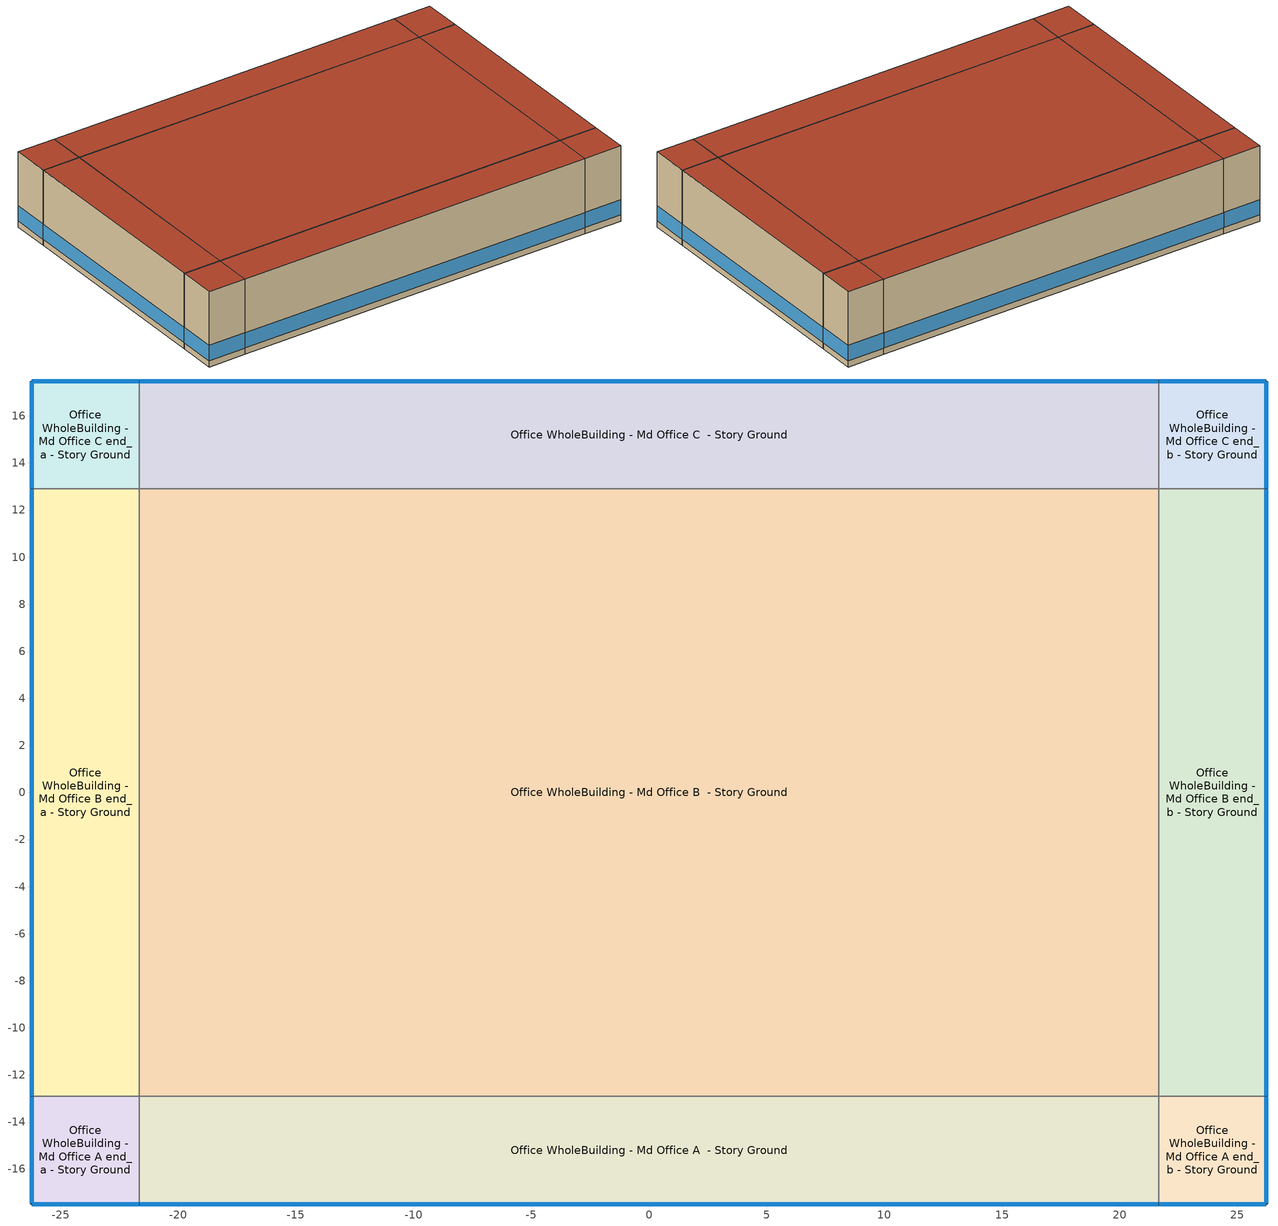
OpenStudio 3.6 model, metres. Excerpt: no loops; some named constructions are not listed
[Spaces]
Office WholeBuilding - Md Office A end_a - Story Ground
 floor ground (Foundation F 075 Perim 914 Area 209): -26.22,-17.48 -26.22,-12.91 -21.65,-12.91 -21.65,-17.48 z0
 wall outside: -26.22,-12.91 -26.22,-17.48 -21.65,-17.48 z0:9.14
 wall to Office WholeBuilding - Md Office B end_a - Story Ground: -21.65,-12.91 -26.22,-12.91 z0:9.14
 wall to Office WholeBuilding - Md Office A  - Story Ground: -21.65,-17.48 -21.65,-12.91 z0:9.14
 window: -26.22,-12.94 -26.22,-17.46 / -26.2,-17.48 -21.68,-17.48 z0.76:2.61
 roof outside: -21.65,-17.48 -21.65,-12.91 -26.22,-12.91 -26.22,-17.48 z9.14
Office WholeBuilding - Md Office B end_a - Story Ground
 floor ground (Foundation F 075 Perim 2582 Area 11806): -26.22,-12.91 -26.22,12.91 -21.65,12.91 -21.65,-12.91 z0
 wall outside: -26.22,12.91 -26.22,-12.91 z0:9.14
 wall to Office WholeBuilding - Md Office C end_a - Story Ground: -21.65,12.91 -26.22,12.91 z0:9.14
 wall to Office WholeBuilding - Md Office B  - Story Ground: -21.65,-12.91 -21.65,12.91 z0:9.14
 window: -26.22,12.89 -26.22,-12.89 z0.76:2.59
 roof outside: -21.65,-12.91 -21.65,12.91 -26.22,12.91 -26.22,-12.91 z9.14
Office WholeBuilding - Md Office C end_a - Story Ground
 floor ground (Foundation F 075 Perim 914 Area 209): -26.22,12.91 -26.22,17.48 -21.65,17.48 -21.65,12.91 z0
 wall outside: -21.65,17.48 -26.22,17.48 -26.22,12.91 z0:9.14
 wall to Office WholeBuilding - Md Office C  - Story Ground: -21.65,12.91 -21.65,17.48 z0:9.14
 window: -26.22,17.46 -26.22,12.94 / -21.68,17.48 -26.2,17.48 z0.76:2.61
 roof outside: -21.65,12.91 -21.65,17.48 -26.22,17.48 -26.22,12.91 z9.14
Office WholeBuilding - Md Office A  - Story Ground
 floor ground (Foundation F 075 Perim 433 Area 19799): -21.65,-17.48 -21.65,-12.91 21.65,-12.91 21.65,-17.48 z0
 wall outside: -21.65,-17.48 21.65,-17.48 z0:9.14
 wall to Office WholeBuilding - Md Office B  - Story Ground: 21.65,-12.91 -21.65,-12.91 z0:9.14
 wall to Office WholeBuilding - Md Office A end_b - Story Ground: 21.65,-17.48 21.65,-12.91 z0:9.14
 window: -21.63,-17.48 21.63,-17.48 z0.76:2.59
 roof outside: 21.65,-17.48 21.65,-12.91 -21.65,-12.91 -21.65,-17.48 z9.14
Office WholeBuilding - Md Office B  - Story Ground
 floor ground (Foundation F 075 Perim 0 Area 11182): -21.65,-12.91 -21.65,12.91 21.65,12.91 21.65,-12.91 z0
 wall to Office WholeBuilding - Md Office C  - Story Ground: 21.65,12.91 -21.65,12.91 z0:9.14
 wall to Office WholeBuilding - Md Office B end_b - Story Ground: 21.65,-12.91 21.65,12.91 z0:9.14
 roof outside: 21.65,-12.91 21.65,12.91 -21.65,12.91 -21.65,-12.91 z9.14
Office WholeBuilding - Md Office C  - Story Ground
 floor ground (Foundation F 075 Perim 433 Area 19799): -21.65,12.91 -21.65,17.48 21.65,17.48 21.65,12.91 z0
 wall outside: 21.65,17.48 -21.65,17.48 z0:9.14
 wall to Office WholeBuilding - Md Office C end_b - Story Ground: 21.65,12.91 21.65,17.48 z0:9.14
 window: 21.63,17.48 -21.63,17.48 z0.76:2.59
 roof outside: 21.65,12.91 21.65,17.48 -21.65,17.48 -21.65,12.91 z9.14
Office WholeBuilding - Md Office A end_b - Story Ground
 floor ground (Foundation F 075 Perim 914 Area 209): 21.65,-17.48 21.65,-12.91 26.22,-12.91 26.22,-17.48 z0
 wall outside: 21.65,-17.48 26.22,-17.48 26.22,-12.91 z0:9.14
 wall to Office WholeBuilding - Md Office B end_b - Story Ground: 26.22,-12.91 21.65,-12.91 z0:9.14
 window: 21.68,-17.48 26.2,-17.48 / 26.22,-17.46 26.22,-12.94 z0.76:2.61
 roof outside: 26.22,-17.48 26.22,-12.91 21.65,-12.91 21.65,-17.48 z9.14
Office WholeBuilding - Md Office B end_b - Story Ground
 floor ground (Foundation F 075 Perim 2582 Area 11806): 21.65,-12.91 21.65,12.91 26.22,12.91 26.22,-12.91 z0
 wall outside: 26.22,-12.91 26.22,12.91 z0:9.14
 wall to Office WholeBuilding - Md Office C end_b - Story Ground: 26.22,12.91 21.65,12.91 z0:9.14
 window: 26.22,-12.89 26.22,12.89 z0.76:2.59
 roof outside: 26.22,-12.91 26.22,12.91 21.65,12.91 21.65,-12.91 z9.14
Office WholeBuilding - Md Office C end_b - Story Ground
 floor ground (Foundation F 075 Perim 914 Area 209): 21.65,12.91 21.65,17.48 26.22,17.48 26.22,12.91 z0
 wall outside: 26.22,12.91 26.22,17.48 21.65,17.48 z0:9.14
 window: 26.22,12.94 26.22,17.46 / 26.2,17.48 21.68,17.48 z0.76:2.61
 roof outside: 26.22,12.91 26.22,17.48 21.65,17.48 21.65,12.91 z9.14
[Schedule:Day]
Clothing Schedule Summer Clothes: 24, 0, 0.5
OfficeMedium BLDG_EQUIP_SCH_2013 Sat Day: Yes, 5, 0, 0.230755, 5, 10, 0.243295, 5, 20, 0.255835, 5, 30, 0.268375, 5, 40, 0.280915, 5, 50, 0.293455, 6, 0, 0.305995, 6, 10, 0.318535, 6, 20, 0.331075, 6, 30, 0.343615, 6, 40, 0.356155, 6, 50, 0.368695, 7, 0, 0.381235, 7, 10, 0.389177, 7, 20, 0.39712, 7, 30, 0.405062, 7, 40, 0.413004, 7, 50, 0.420947, 8, 0, 0.428889, 8, 10, 0.436832, 8, 20, 0.444774, 8, 30, 0.452716, 8, 39, 0.460659, 8, 49, 0.468601, 8, 59, 0.476543, 9, 0, 0.476543, 10, 0, 0.476543, 10, 9, 0.470587, 10, 19, 0.46463, 10, 29, 0.458673, 10, 39, 0.452716, 10, 49, 0.44676, 10, 59, 0.440803, 11, 9, 0.434846, 11, 19, 0.428889, 11, 29, 0.422932, 11, 39, 0.416976, 11, 49, 0.411019, 11, 59, 0.405062, 12, 9, 0.399105, 12, 19, 0.393148, 12, 29, 0.387192, 12, 39, 0.381235, 12, 49, 0.375278, 12, 59, 0.369321, 13, 9, 0.363364, 13, 19, 0.357408, 13, 29, 0.351451, 13, 39, 0.345494, 13, 49, 0.339537, 13, 59, 0.33358, 14, 0, 0.33358, 16, 0, 0.33358, 16, 10, 0.329609, 16, 20, 0.325638, 16, 30, 0.321667, 16, 40, 0.317696, 16, 50, 0.313724, 17, 0, 0.309753, 17, 10, 0.305782, 17, 20, 0.301811, 17, 30, 0.29784, 17, 40, 0.293868, 17, 50, 0.289897, 18, 0, 0.285926, 18, 10, 0.281329, 18, 20, 0.276731, 18, 30, 0.272133, 18, 40, 0.267536, 18, 50, 0.262938, 19, 0, 0.258341, 19, 10, 0.253743, 19, 20, 0.249146, 19, 30, 0.244548, 19, 40, 0.239951, 19, 50, 0.235353, 20, 0, 0.230755, 24, 0, 0.230755
OfficeMedium BLDG_EQUIP_SCH_2013 Sun Day: Yes, 6, 0, 0.230755, 18, 0, 0.288107, 24, 0, 0.230755
OfficeMedium INFIL_SCH_PNNL SmrDsn|Wkdy Day: 6, 0, 1, 22, 0, 0.25, 24, 0, 1
OfficeMedium INFIL_SCH_PNNL WntrDsn|Sat Day: 6, 0, 1, 18, 0, 0.25, 24, 0, 1
